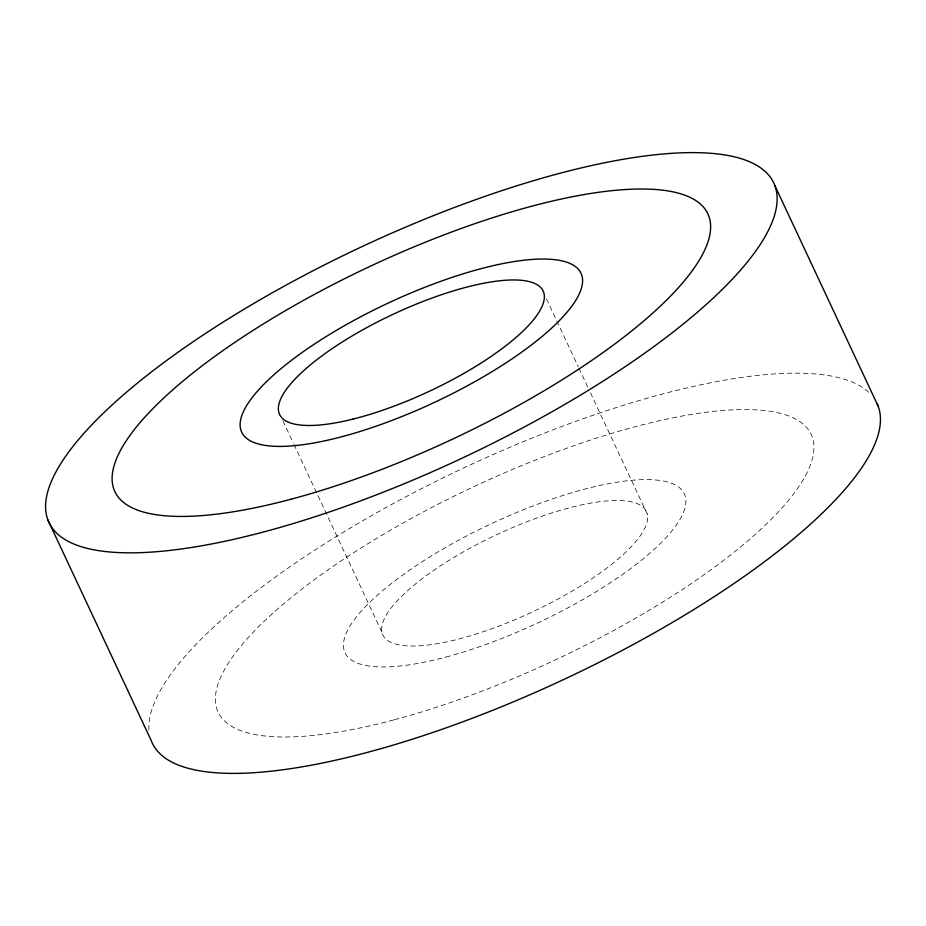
<?xml version="1.0" encoding="UTF-8"?>
<svg xmlns="http://www.w3.org/2000/svg" width="926" height="926" viewBox="0 0 926 926"><rect width="100%" height="100%" fill="white"/><g stroke="black" fill="none" stroke-linecap="round" stroke-linejoin="round"><path stroke-width="0.69" stroke-dasharray="4.63 3.47" d="M546.479 298.901L578.264 366.765M578.877 368.073L588.045 387.647M590.499 392.867L647.343 514.231A145.521 42.55 -25.1 0 1 456.344 639.635A145.521 42.55 -25.1 0 1 440.278 565.96A145.521 42.55 -25.1 0 1 647.343 514.231M282.928 420.902L293.322 443.091M293.936 444.399L381.963 632.319M148.97 730.047A400.194 117.012 -25.1 0 1 464.736 467.456A400.194 117.012 -25.1 0 1 869.039 392.531M394.557 719.71A327.434 95.737 -25.1 0 0 812.102 436.621A327.434 95.737 -25.1 0 0 337.295 563.483A327.434 95.737 -25.1 0 0 394.557 719.71M445.938 657.066A187.365 54.784 -25.1 0 0 684.858 495.074A187.365 54.784 -25.1 0 0 413.17 567.673A187.365 54.784 -25.1 0 0 445.938 657.066"/><path stroke-width="1.39" d="M774.9 185.709A400.194 117.012 -25.1 0 1 264.558 531.709A400.194 117.012 -25.1 0 1 194.576 340.768A400.194 117.012 -25.1 0 1 774.9 185.709L878.207 406.259M47.793 519.741L151.1 740.291A400.194 117.012 -25.1 0 0 559.281 681.571A400.194 117.012 -25.1 0 0 877.177 403.748M291.25 499.16A327.434 95.737 -25.1 0 0 708.795 216.082A327.434 95.737 -25.1 0 0 233.989 342.944A327.434 95.737 -25.1 0 0 291.25 499.16M353.037 419.084A145.521 42.55 -25.1 0 0 544.037 293.681A145.521 42.55 -25.1 0 0 336.971 345.41A145.521 42.55 -25.1 0 0 353.037 419.084M342.62 436.516A187.365 54.784 -25.1 0 0 581.551 274.536A187.365 54.784 -25.1 0 0 309.863 347.123A187.365 54.784 -25.1 0 0 342.62 436.516"/></g></svg>
